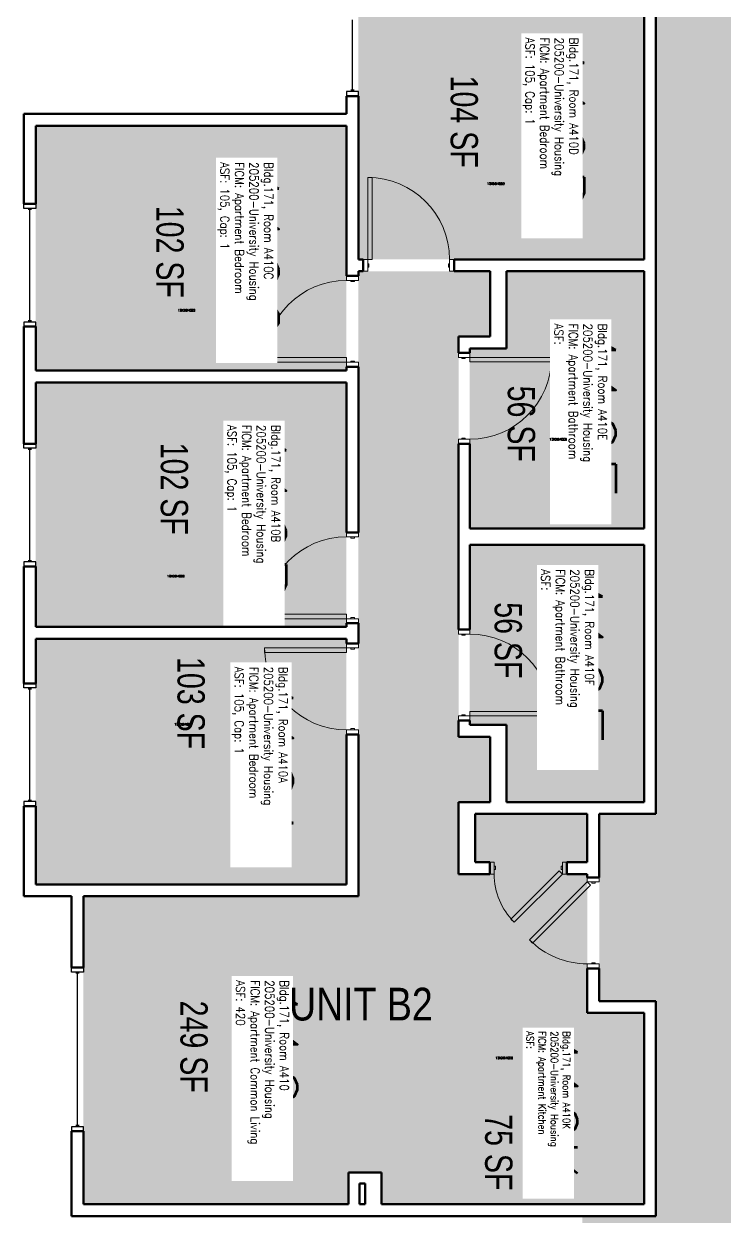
# Model space of a CAD drawing. Header units: inches. Extents: x 88 to 3257, y -489 to 2081.
# Drawn here: x 1300 to 1609, y 0 to 524 of the extents above; entities that cross this region are included whole.
import ezdxf
from ezdxf.enums import TextEntityAlignment as Align

# ---------------------------------------------------------------- set-up
doc = ezdxf.new("R2010")
doc.units = ezdxf.units.IN
doc.header["$LTSCALE"] = 48
doc.header["$MEASUREMENT"] = 0
for name, color, linetype in [('A-Area-Iden', 1, 'Continuous'), ('A-DOOR', 2, 'Continuous'), ('A-GLAZ', 1, 'Continuous'), ('A-IDEN-RNUM', 7, 'Continuous'), ('A-IDEN-SNUM', 4, 'Continuous'), ('A-IDEN-VNUM', 4, 'Continuous'), ('A-WALL', 5, 'Continuous'), ('AREA-TEXT', 3, 'Continuous'), ('Rooms-Category-Color', 7, 'Continuous'), ('Rooms-College-Color', 7, 'Continuous'), ('Rooms-Department-Color', 7, 'Continuous'), ('Rooms-Division-Color', 7, 'Continuous'), ('Rooms-Information', 7, 'Continuous')]:
    doc.layers.add(name, color=color, linetype=linetype)
doc.styles.add('AREA', font='arial.ttf', dxfattribs={"width": 0.75, "height": 12})
doc.styles.add('ROOMSNUMBER', font='txt.shx', dxfattribs={"height": 0.03})
doc.styles.add('ROOMVNUMBER', font='simplex.shx', dxfattribs={"width": 0.85})
doc.styles.get("Standard").update_dxf_attribs({"font": 'ARIALN.TTF'})
pattern_1 = [(225, (927.60886, 603.73172), (-0.088388348, 0.088388348), [])]

msp = doc.modelspace()

# ---------------------------------------------------------------- hatches: boundary and pattern name
h = msp.add_hatch()
h.set_pattern_fill('ANSI31', color=256, style=0)
h.set_pattern_definition(pattern_1)
h.paths.add_polyline_path([(1511.56, 272.26), (1511.56, 213.53), (1520.77, 213.53), (1520.77, 272.26)], flags=9)
h = msp.add_hatch()
h.set_pattern_fill('ANSI31', color=256, style=0)
h.set_pattern_definition(pattern_1)
h.paths.add_polyline_path([(1511.56, 272.26), (1511.56, 213.53), (1520.77, 213.53), (1520.77, 272.26)], flags=9)
at = {"layer": 'Rooms-Category-Color', "true_color": 0xadadad}
msp.add_hatch(color=253, dxfattribs=at).paths.add_polyline_path([(1638.7, 1084.25), (1578.7, 1084.25), (1578.7, 989.61), (1553.7, 989.61), (1553.7, 907.28), (1578.7, 907.28), (1578.7, 176.47), (1553.7, 176.47), (1553.7, 94.14), (1578.7, 94.14), (1578.7, -0.5), (1546.26, -0.5), (1546.26, -112), (1578.7, -112), (1578.7, -140), (1638.7, -140), (1638.7, 94.14), (1663.7, 94.14), (1663.7, 176.47), (1638.7, 176.47), (1638.7, 907.28), (1663.7, 907.28), (1663.7, 989.61), (1638.7, 989.61)])
at = {"layer": 'Rooms-Category-Color', "true_color": 0x728ef3}
for points in [[(1447.7, 539.25), (1573.45, 539.25), (1573.45, 420.5), (1447.7, 420.5)], [(1305.7, 479.25), (1442.45, 479.25), (1442.45, 371.63), (1305.7, 371.63)], [(1443.33, 4.75), (1443.33, 88.89), (1548.45, 88.89), (1548.45, 150.02), (1539.5, 150.02), (1539.5, 155.27), (1548.45, 155.27), (1548.45, 176.47), (1499.08, 176.47), (1499.08, 155.27), (1505.5, 155.27), (1505.5, 150.02), (1491.83, 150.02), (1491.83, 181.72), (1505.7, 181.72), (1505.7, 210.47), (1491.83, 210.47), (1491.83, 386.5), (1505.7, 386.5), (1505.7, 415.25), (1447.7, 415.25), (1447.7, 140.25), (1326.7, 140.25), (1326.7, 4.75)], [(1496.7, 381.25), (1496.7, 302.11), (1573.45, 302.11), (1573.45, 415.25), (1512.95, 415.25), (1512.95, 381.25)], [(1305.7, 366.38), (1442.45, 366.38), (1442.45, 258.75), (1305.7, 258.75)], [(1496.7, 294.86), (1573.45, 294.86), (1573.45, 181.72), (1512.95, 181.72), (1512.95, 215.72), (1496.7, 215.72)], [(1305.7, 253.5), (1442.45, 253.5), (1442.45, 145.5), (1305.7, 145.5)], [(1573.45, 88.89), (1443.33, 88.89), (1443.33, 18.75), (1457.95, 18.75), (1457.95, 4.75), (1573.45, 4.75)]]:
    msp.add_hatch(color=171, dxfattribs=at).paths.add_polyline_path(points)
at = {"layer": 'Rooms-College-Color', "true_color": 0xadadad}
for points in [[(1638.7, 1084.25), (1578.7, 1084.25), (1578.7, 989.61), (1553.7, 989.61), (1553.7, 907.28), (1578.7, 907.28), (1578.7, 176.47), (1553.7, 176.47), (1553.7, 94.14), (1578.7, 94.14), (1578.7, -0.5), (1546.26, -0.5), (1546.26, -112), (1578.7, -112), (1578.7, -140), (1638.7, -140), (1638.7, 94.14), (1663.7, 94.14), (1663.7, 176.47), (1638.7, 176.47), (1638.7, 907.28), (1663.7, 907.28), (1663.7, 989.61), (1638.7, 989.61)], [(1447.7, 539.25), (1573.45, 539.25), (1573.45, 420.5), (1447.7, 420.5)], [(1305.7, 479.25), (1442.45, 479.25), (1442.45, 371.63), (1305.7, 371.63)], [(1443.33, 4.75), (1443.33, 88.89), (1548.45, 88.89), (1548.45, 150.02), (1539.5, 150.02), (1539.5, 155.27), (1548.45, 155.27), (1548.45, 176.47), (1499.08, 176.47), (1499.08, 155.27), (1505.5, 155.27), (1505.5, 150.02), (1491.83, 150.02), (1491.83, 181.72), (1505.7, 181.72), (1505.7, 210.47), (1491.83, 210.47), (1491.83, 386.5), (1505.7, 386.5), (1505.7, 415.25), (1447.7, 415.25), (1447.7, 140.25), (1326.7, 140.25), (1326.7, 4.75)], [(1496.7, 381.25), (1496.7, 302.11), (1573.45, 302.11), (1573.45, 415.25), (1512.95, 415.25), (1512.95, 381.25)], [(1305.7, 366.38), (1442.45, 366.38), (1442.45, 258.75), (1305.7, 258.75)], [(1496.7, 294.86), (1573.45, 294.86), (1573.45, 181.72), (1512.95, 181.72), (1512.95, 215.72), (1496.7, 215.72)], [(1305.7, 253.5), (1442.45, 253.5), (1442.45, 145.5), (1305.7, 145.5)], [(1573.45, 88.89), (1443.33, 88.89), (1443.33, 18.75), (1457.95, 18.75), (1457.95, 4.75), (1573.45, 4.75)]]:
    msp.add_hatch(color=253, dxfattribs=at).paths.add_polyline_path(points)
at = {"layer": 'Rooms-Department-Color', "true_color": 0xacacac}
msp.add_hatch(color=253, dxfattribs=at).paths.add_polyline_path([(1638.7, 1084.25), (1578.7, 1084.25), (1578.7, 989.61), (1553.7, 989.61), (1553.7, 907.28), (1578.7, 907.28), (1578.7, 176.47), (1553.7, 176.47), (1553.7, 94.14), (1578.7, 94.14), (1578.7, -0.5), (1546.26, -0.5), (1546.26, -112), (1578.7, -112), (1578.7, -140), (1638.7, -140), (1638.7, 94.14), (1663.7, 94.14), (1663.7, 176.47), (1638.7, 176.47), (1638.7, 907.28), (1663.7, 907.28), (1663.7, 989.61), (1638.7, 989.61)])
at = {"layer": 'Rooms-Department-Color', "true_color": 0x604aed}
for points in [[(1447.7, 539.25), (1573.45, 539.25), (1573.45, 420.5), (1447.7, 420.5)], [(1305.7, 479.25), (1442.45, 479.25), (1442.45, 371.63), (1305.7, 371.63)], [(1443.33, 4.75), (1443.33, 88.89), (1548.45, 88.89), (1548.45, 150.02), (1539.5, 150.02), (1539.5, 155.27), (1548.45, 155.27), (1548.45, 176.47), (1499.08, 176.47), (1499.08, 155.27), (1505.5, 155.27), (1505.5, 150.02), (1491.83, 150.02), (1491.83, 181.72), (1505.7, 181.72), (1505.7, 210.47), (1491.83, 210.47), (1491.83, 386.5), (1505.7, 386.5), (1505.7, 415.25), (1447.7, 415.25), (1447.7, 140.25), (1326.7, 140.25), (1326.7, 4.75)], [(1496.7, 381.25), (1496.7, 302.11), (1573.45, 302.11), (1573.45, 415.25), (1512.95, 415.25), (1512.95, 381.25)], [(1305.7, 366.38), (1442.45, 366.38), (1442.45, 258.75), (1305.7, 258.75)], [(1496.7, 294.86), (1573.45, 294.86), (1573.45, 181.72), (1512.95, 181.72), (1512.95, 215.72), (1496.7, 215.72)], [(1305.7, 253.5), (1442.45, 253.5), (1442.45, 145.5), (1305.7, 145.5)], [(1573.45, 88.89), (1443.33, 88.89), (1443.33, 18.75), (1457.95, 18.75), (1457.95, 4.75), (1573.45, 4.75)]]:
    msp.add_hatch(color=173, dxfattribs=at).paths.add_polyline_path(points)
at = {"layer": 'Rooms-Division-Color', "true_color": 0xadadad}
msp.add_hatch(color=253, dxfattribs=at).paths.add_polyline_path([(1638.7, 1084.25), (1578.7, 1084.25), (1578.7, 989.61), (1553.7, 989.61), (1553.7, 907.28), (1578.7, 907.28), (1578.7, 176.47), (1553.7, 176.47), (1553.7, 94.14), (1578.7, 94.14), (1578.7, -0.5), (1546.26, -0.5), (1546.26, -112), (1578.7, -112), (1578.7, -140), (1638.7, -140), (1638.7, 94.14), (1663.7, 94.14), (1663.7, 176.47), (1638.7, 176.47), (1638.7, 907.28), (1663.7, 907.28), (1663.7, 989.61), (1638.7, 989.61)])
at = {"layer": 'Rooms-Division-Color', "true_color": 0x604aed}
for points in [[(1447.7, 539.25), (1573.45, 539.25), (1573.45, 420.5), (1447.7, 420.5)], [(1305.7, 479.25), (1442.45, 479.25), (1442.45, 371.63), (1305.7, 371.63)], [(1443.33, 4.75), (1443.33, 88.89), (1548.45, 88.89), (1548.45, 150.02), (1539.5, 150.02), (1539.5, 155.27), (1548.45, 155.27), (1548.45, 176.47), (1499.08, 176.47), (1499.08, 155.27), (1505.5, 155.27), (1505.5, 150.02), (1491.83, 150.02), (1491.83, 181.72), (1505.7, 181.72), (1505.7, 210.47), (1491.83, 210.47), (1491.83, 386.5), (1505.7, 386.5), (1505.7, 415.25), (1447.7, 415.25), (1447.7, 140.25), (1326.7, 140.25), (1326.7, 4.75)], [(1496.7, 381.25), (1496.7, 302.11), (1573.45, 302.11), (1573.45, 415.25), (1512.95, 415.25), (1512.95, 381.25)], [(1305.7, 366.38), (1442.45, 366.38), (1442.45, 258.75), (1305.7, 258.75)], [(1496.7, 294.86), (1573.45, 294.86), (1573.45, 181.72), (1512.95, 181.72), (1512.95, 215.72), (1496.7, 215.72)], [(1305.7, 253.5), (1442.45, 253.5), (1442.45, 145.5), (1305.7, 145.5)], [(1573.45, 88.89), (1443.33, 88.89), (1443.33, 18.75), (1457.95, 18.75), (1457.95, 4.75), (1573.45, 4.75)]]:
    msp.add_hatch(color=173, dxfattribs=at).paths.add_polyline_path(points)

# ---------------------------------------------------------------- linework, layer by layer
at = {"layer": 'A-DOOR', "linetype": 'Continuous', "lineweight": 18}
for points in [[(1451.83, 420.5), (1453.83, 420.5), (1453.83, 456.5), (1451.83, 456.5)], [(1451.83, 420.5), (1453.83, 420.5), (1453.83, 456.5), (1451.83, 456.5)], [(1451.83, 415.25), (1449.83, 415.25), (1449.83, 420.5), (1451.83, 420.5)], [(1451.83, 415.25), (1449.83, 415.25), (1449.83, 420.5), (1451.83, 420.5)], [(1487.83, 415.25), (1489.83, 415.25), (1489.83, 420.5), (1487.83, 420.5)], [(1487.83, 415.25), (1489.83, 415.25), (1489.83, 420.5), (1487.83, 420.5)], [(1451.83, 417), (1452.33, 417), (1452.33, 418.5), (1451.83, 418.5)], [(1451.83, 417), (1452.33, 417), (1452.33, 418.5), (1451.83, 418.5)], [(1487.83, 417), (1487.33, 417), (1487.33, 418.5), (1487.83, 418.5)], [(1487.83, 417), (1487.33, 417), (1487.33, 418.5), (1487.83, 418.5)], [(1447.7, 411.25), (1447.7, 413.25), (1442.45, 413.25), (1442.45, 411.25)], [(1447.7, 411.25), (1447.7, 413.25), (1442.45, 413.25), (1442.45, 411.25)], [(1445.95, 411.25), (1445.95, 410.75), (1444.45, 410.75), (1444.45, 411.25)], [(1445.95, 411.25), (1445.95, 410.75), (1444.45, 410.75), (1444.45, 411.25)], [(1491.83, 377.36), (1491.83, 379.36), (1496.7, 379.36), (1496.7, 377.36)], [(1491.83, 377.36), (1491.83, 379.36), (1496.7, 379.36), (1496.7, 377.36)], [(1442.45, 375.25), (1442.45, 377.25), (1406.45, 377.25), (1406.45, 375.25)], [(1442.45, 375.25), (1442.45, 377.25), (1406.45, 377.25), (1406.45, 375.25)], [(1447.7, 375.25), (1447.7, 373.25), (1442.45, 373.25), (1442.45, 375.25)], [(1447.7, 375.25), (1447.7, 373.25), (1442.45, 373.25), (1442.45, 375.25)], [(1445.95, 375.25), (1445.95, 375.75), (1444.45, 375.75), (1444.45, 375.25)], [(1445.95, 375.25), (1445.95, 375.75), (1444.45, 375.75), (1444.45, 375.25)], [(1493.2, 377.36), (1493.2, 376.86), (1494.7, 376.86), (1494.7, 377.36)], [(1493.2, 377.36), (1493.2, 376.86), (1494.7, 376.86), (1494.7, 377.36)], [(1496.7, 377.36), (1496.7, 375.36), (1532.7, 375.36), (1532.7, 377.36)], [(1496.7, 377.36), (1496.7, 375.36), (1532.7, 375.36), (1532.7, 377.36)], [(1491.83, 341.36), (1491.83, 339.36), (1496.7, 339.36), (1496.7, 341.36)], [(1491.83, 341.36), (1491.83, 339.36), (1496.7, 339.36), (1496.7, 341.36)], [(1493.2, 341.36), (1493.2, 341.86), (1494.7, 341.86), (1494.7, 341.36)], [(1493.2, 341.36), (1493.2, 341.86), (1494.7, 341.86), (1494.7, 341.36)], [(1447.7, 298.38), (1447.7, 300.38), (1442.45, 300.38), (1442.45, 298.38)], [(1447.7, 298.38), (1447.7, 300.38), (1442.45, 300.38), (1442.45, 298.38)], [(1445.95, 298.38), (1445.95, 297.88), (1444.45, 297.88), (1444.45, 298.38)], [(1445.95, 298.38), (1445.95, 297.88), (1444.45, 297.88), (1444.45, 298.38)], [(1442.45, 262.38), (1442.45, 264.38), (1406.45, 264.38), (1406.45, 262.38)], [(1442.45, 262.38), (1442.45, 264.38), (1406.45, 264.38), (1406.45, 262.38)], [(1447.7, 262.38), (1447.7, 260.38), (1442.45, 260.38), (1442.45, 262.38)], [(1447.7, 262.38), (1447.7, 260.38), (1442.45, 260.38), (1442.45, 262.38)], [(1445.95, 262.38), (1445.95, 262.88), (1444.45, 262.88), (1444.45, 262.38)], [(1445.95, 262.38), (1445.95, 262.88), (1444.45, 262.88), (1444.45, 262.38)], [(1491.83, 255.61), (1491.83, 257.61), (1496.7, 257.61), (1496.7, 255.61)], [(1491.83, 255.61), (1491.83, 257.61), (1496.7, 257.61), (1496.7, 255.61)], [(1493.2, 255.61), (1493.2, 255.11), (1494.7, 255.11), (1494.7, 255.61)], [(1493.2, 255.61), (1493.2, 255.11), (1494.7, 255.11), (1494.7, 255.61)], [(1442.45, 249.5), (1442.45, 247.5), (1406.45, 247.5), (1406.45, 249.5)], [(1442.45, 249.5), (1442.45, 247.5), (1406.45, 247.5), (1406.45, 249.5)], [(1447.7, 249.5), (1447.7, 251.5), (1442.45, 251.5), (1442.45, 249.5)], [(1447.7, 249.5), (1447.7, 251.5), (1442.45, 251.5), (1442.45, 249.5)], [(1445.95, 249.5), (1445.95, 249), (1444.45, 249), (1444.45, 249.5)], [(1445.95, 249.5), (1445.95, 249), (1444.45, 249), (1444.45, 249.5)], [(1496.7, 219.61), (1496.7, 221.61), (1532.7, 221.61), (1532.7, 219.61)], [(1496.7, 219.61), (1496.7, 221.61), (1532.7, 221.61), (1532.7, 219.61)], [(1491.83, 219.61), (1491.83, 217.61), (1496.7, 217.61), (1496.7, 219.61)], [(1491.83, 219.61), (1491.83, 217.61), (1496.7, 217.61), (1496.7, 219.61)], [(1493.2, 219.61), (1493.2, 220.11), (1494.7, 220.11), (1494.7, 219.61)], [(1493.2, 219.61), (1493.2, 220.11), (1494.7, 220.11), (1494.7, 219.61)], [(1447.7, 213.5), (1447.7, 211.5), (1442.45, 211.5), (1442.45, 213.5)], [(1447.7, 213.5), (1447.7, 211.5), (1442.45, 211.5), (1442.45, 213.5)], [(1445.95, 213.5), (1445.95, 214), (1444.45, 214), (1444.45, 213.5)], [(1445.95, 213.5), (1445.95, 214), (1444.45, 214), (1444.45, 213.5)], [(1507.5, 155.27), (1505.5, 155.27), (1505.5, 150.02), (1507.5, 150.02)], [(1507.5, 155.27), (1505.5, 155.27), (1505.5, 150.02), (1507.5, 150.02)], [(1507.5, 153.52), (1508, 153.52), (1508, 152.02), (1507.5, 152.02)], [(1507.5, 153.52), (1508, 153.52), (1508, 152.02), (1507.5, 152.02)], [(1537.5, 153.52), (1537, 153.52), (1537, 152.02), (1537.5, 152.02)], [(1537.5, 153.52), (1537, 153.52), (1537, 152.02), (1537.5, 152.02)], [(1537.5, 155.27), (1539.5, 155.27), (1539.5, 150.02), (1537.5, 150.02)], [(1537.5, 155.27), (1539.5, 155.27), (1539.5, 150.02), (1537.5, 150.02)], [(1537.5, 150.02), (1536.09, 151.43), (1514.87, 130.22), (1516.29, 128.81)], [(1537.5, 150.02), (1536.09, 151.43), (1514.87, 130.22), (1516.29, 128.81)], [(1553.7, 146.53), (1553.7, 148.53), (1548.45, 148.53), (1548.45, 146.53)], [(1553.7, 146.53), (1553.7, 148.53), (1548.45, 148.53), (1548.45, 146.53)], [(1548.45, 146.53), (1549.87, 145.12), (1524.41, 119.66), (1523, 121.08)], [(1548.45, 146.53), (1549.87, 145.12), (1524.41, 119.66), (1523, 121.08)], [(1551.95, 146.53), (1551.95, 146.03), (1550.45, 146.03), (1550.45, 146.53)], [(1551.95, 146.53), (1551.95, 146.03), (1550.45, 146.03), (1550.45, 146.53)], [(1553.7, 110.53), (1553.7, 108.53), (1548.45, 108.53), (1548.45, 110.53)], [(1553.7, 110.53), (1553.7, 108.53), (1548.45, 108.53), (1548.45, 110.53)], [(1551.95, 110.53), (1551.95, 111.03), (1550.45, 111.03), (1550.45, 110.53)], [(1551.95, 110.53), (1551.95, 111.03), (1550.45, 111.03), (1550.45, 110.53)]]:
    msp.add_lwpolyline(points, close=True, dxfattribs=at)
at = {"layer": 'A-DOOR', "linetype": 'Continuous', "lineweight": 18, "extrusion": (0, 0, -1)}
for centre, radius, start, end in [((-1451.83, 420.5), 36, 90, 180), ((-1451.83, 420.5), 36, 90, 180), ((-1442.45, 375.25), 36, 0, 90), ((-1442.45, 375.25), 36, 0, 90), ((-1496.7, 377.36), 36, 180, 270), ((-1496.7, 377.36), 36, 180, 270), ((-1442.45, 262.38), 36, 0, 90), ((-1442.45, 262.38), 36, 0, 90), ((-1537.5, 150.02), 30, 315, 0), ((-1537.5, 150.02), 30, 315, 0)]:
    msp.add_arc(centre, radius, start, end, dxfattribs=at)
at = {"layer": 'A-DOOR', "linetype": 'Continuous', "lineweight": 18}
for centre, start, end in [((1496.7, 219.61), 0, 90), ((1496.7, 219.61), 0, 90), ((1442.45, 249.5), 180, 270), ((1442.45, 249.5), 180, 270), ((1548.45, 146.53), 225, 270), ((1548.45, 146.53), 225, 270)]:
    msp.add_arc(centre, 36, start, end, dxfattribs=at)
at = {"layer": 'A-GLAZ', "linetype": 'Continuous', "lineweight": 25}
for p, q in [((1445.08, 494.87), (1445.08, 525.87)), ((1445.08, 494.87), (1445.08, 525.87)), ((1445.83, 494.87), (1444.33, 494.87)), ((1445.83, 494.87), (1444.33, 494.87)), ((1303.83, 442.4), (1302.33, 442.4)), ((1303.83, 442.4), (1302.33, 442.4)), ((1303.08, 393.4), (1303.08, 442.4)), ((1303.08, 393.4), (1303.08, 442.4)), ((1303.83, 393.4), (1302.33, 393.4)), ((1303.83, 393.4), (1302.33, 393.4)), ((1303.83, 336.88), (1302.33, 336.88)), ((1303.83, 336.88), (1302.33, 336.88)), ((1303.08, 287.88), (1303.08, 336.88)), ((1303.08, 287.88), (1303.08, 336.88)), ((1303.83, 287.88), (1302.33, 287.88)), ((1303.83, 287.88), (1302.33, 287.88)), ((1303.83, 231.41), (1302.33, 231.41)), ((1303.83, 231.41), (1302.33, 231.41)), ((1303.08, 182.41), (1303.08, 231.41)), ((1303.08, 182.41), (1303.08, 231.41)), ((1303.83, 182.41), (1302.33, 182.41)), ((1303.83, 182.41), (1302.33, 182.41)), ((1324.83, 106.37), (1323.33, 106.37)), ((1324.83, 106.37), (1323.33, 106.37)), ((1324.08, 39.37), (1324.08, 106.37)), ((1324.08, 39.37), (1324.08, 106.37)), ((1324.83, 39.37), (1323.33, 39.37)), ((1324.83, 39.37), (1323.33, 39.37))]:
    msp.add_line(p, q, dxfattribs=at)
for points in [[(1442.45, 494.37), (1442.45, 492.37), (1447.7, 492.37), (1447.7, 494.37)], [(1442.45, 494.37), (1442.45, 492.37), (1447.7, 492.37), (1447.7, 494.37)], [(1300.45, 442.9), (1300.45, 444.9), (1305.7, 444.9), (1305.7, 442.9)], [(1300.45, 442.9), (1300.45, 444.9), (1305.7, 444.9), (1305.7, 442.9)], [(1300.45, 392.9), (1300.45, 390.9), (1305.7, 390.9), (1305.7, 392.9)], [(1300.45, 392.9), (1300.45, 390.9), (1305.7, 390.9), (1305.7, 392.9)], [(1300.45, 337.38), (1300.45, 339.38), (1305.7, 339.38), (1305.7, 337.38)], [(1300.45, 337.38), (1300.45, 339.38), (1305.7, 339.38), (1305.7, 337.38)], [(1300.45, 287.38), (1300.45, 285.38), (1305.7, 285.38), (1305.7, 287.38)], [(1300.45, 287.38), (1300.45, 285.38), (1305.7, 285.38), (1305.7, 287.38)], [(1300.45, 231.91), (1300.45, 233.91), (1305.7, 233.91), (1305.7, 231.91)], [(1300.45, 231.91), (1300.45, 233.91), (1305.7, 233.91), (1305.7, 231.91)], [(1300.45, 181.91), (1300.45, 179.91), (1305.7, 179.91), (1305.7, 181.91)], [(1300.45, 181.91), (1300.45, 179.91), (1305.7, 179.91), (1305.7, 181.91)], [(1321.45, 106.87), (1321.45, 108.87), (1326.7, 108.87), (1326.7, 106.87)], [(1321.45, 106.87), (1321.45, 108.87), (1326.7, 108.87), (1326.7, 106.87)], [(1321.45, 38.87), (1321.45, 36.87), (1326.7, 36.87), (1326.7, 38.87)], [(1321.45, 38.87), (1321.45, 36.87), (1326.7, 36.87), (1326.7, 38.87)]]:
    msp.add_lwpolyline(points, close=True, dxfattribs=at)
at = {"layer": 'A-WALL', "linetype": 'Continuous', "lineweight": 50}
for p, q in [((1578.7, 544.5), (1578.7, 415.88)), ((1578.7, 544.5), (1578.7, 415.88)), ((1573.45, 420.5), (1573.45, 539.25)), ((1573.45, 420.5), (1573.45, 539.25)), ((1442.45, 484.5), (1442.45, 492.37)), ((1442.45, 492.37), (1447.7, 492.37)), ((1442.45, 484.5), (1442.45, 492.37)), ((1442.45, 492.37), (1447.7, 492.37)), ((1447.7, 492.37), (1447.7, 483.88)), ((1447.7, 492.37), (1447.7, 483.88)), ((1300.45, 484.5), (1442.45, 484.5)), ((1300.45, 444.9), (1300.45, 484.5)), ((1300.45, 484.5), (1442.45, 484.5)), ((1300.45, 444.9), (1300.45, 484.5)), ((1447.7, 483.88), (1447.7, 420.5)), ((1447.7, 483.88), (1447.7, 420.5)), ((1442.45, 479.25), (1305.7, 479.25)), ((1305.7, 479.25), (1305.7, 444.9)), ((1442.45, 479.25), (1305.7, 479.25)), ((1305.7, 479.25), (1305.7, 444.9)), ((1442.45, 413.25), (1442.45, 479.25)), ((1442.45, 413.25), (1442.45, 479.25)), ((1305.7, 444.9), (1300.45, 444.9)), ((1305.7, 444.9), (1300.45, 444.9)), ((1447.7, 420.5), (1449.83, 420.5)), ((1447.7, 420.5), (1449.83, 420.5)), ((1449.83, 420.5), (1449.83, 415.25)), ((1449.83, 420.5), (1449.83, 415.25)), ((1489.83, 415.25), (1489.83, 420.5)), ((1489.83, 420.5), (1492.45, 420.5)), ((1489.83, 415.25), (1489.83, 420.5)), ((1489.83, 420.5), (1492.45, 420.5)), ((1492.45, 420.5), (1573.45, 420.5)), ((1492.45, 420.5), (1573.45, 420.5)), ((1447.7, 415.25), (1447.7, 413.25)), ((1449.83, 415.25), (1447.7, 415.25)), ((1447.7, 415.25), (1447.7, 413.25)), ((1449.83, 415.25), (1447.7, 415.25)), ((1492.45, 415.25), (1489.83, 415.25)), ((1492.45, 415.25), (1489.83, 415.25)), ((1505.7, 415.25), (1492.45, 415.25)), ((1505.7, 415.25), (1492.45, 415.25)), ((1505.7, 386.5), (1505.7, 415.25)), ((1505.7, 386.5), (1505.7, 415.25)), ((1573.45, 415.25), (1512.95, 415.25)), ((1512.95, 415.25), (1512.95, 381.25)), ((1573.45, 415.25), (1512.95, 415.25)), ((1512.95, 415.25), (1512.95, 381.25)), ((1573.45, 302.11), (1573.45, 415.25)), ((1573.45, 302.11), (1573.45, 415.25)), ((1578.7, 415.88), (1578.7, 176.47)), ((1578.7, 415.88), (1578.7, 176.47)), ((1447.7, 413.25), (1442.45, 413.25)), ((1447.7, 413.25), (1442.45, 413.25)), ((1300.45, 390.9), (1305.7, 390.9)), ((1300.45, 339.38), (1300.45, 390.9)), ((1300.45, 390.9), (1305.7, 390.9)), ((1300.45, 339.38), (1300.45, 390.9)), ((1305.7, 390.9), (1305.7, 371.63)), ((1305.7, 390.9), (1305.7, 371.63)), ((1491.83, 379.36), (1491.83, 386.5)), ((1491.83, 386.5), (1505.7, 386.5)), ((1491.83, 379.36), (1491.83, 386.5)), ((1491.83, 386.5), (1505.7, 386.5)), ((1496.7, 379.36), (1491.83, 379.36)), ((1496.7, 379.36), (1491.83, 379.36)), ((1496.7, 381.25), (1496.7, 379.36)), ((1512.95, 381.25), (1496.7, 381.25)), ((1496.7, 381.25), (1496.7, 379.36)), ((1512.95, 381.25), (1496.7, 381.25)), ((1442.45, 371.63), (1442.45, 373.25)), ((1442.45, 373.25), (1447.7, 373.25)), ((1442.45, 371.63), (1442.45, 373.25)), ((1442.45, 373.25), (1447.7, 373.25)), ((1447.7, 373.25), (1447.7, 300.38)), ((1447.7, 373.25), (1447.7, 300.38)), ((1305.7, 371.63), (1442.45, 371.63)), ((1305.7, 371.63), (1442.45, 371.63)), ((1442.45, 366.38), (1305.7, 366.38)), ((1305.7, 366.38), (1305.7, 339.38)), ((1442.45, 366.38), (1305.7, 366.38)), ((1305.7, 366.38), (1305.7, 339.38)), ((1442.45, 300.38), (1442.45, 366.38)), ((1442.45, 300.38), (1442.45, 366.38)), ((1305.7, 339.38), (1300.45, 339.38)), ((1305.7, 339.38), (1300.45, 339.38)), ((1491.83, 257.61), (1491.83, 339.36)), ((1491.83, 339.36), (1496.7, 339.36)), ((1491.83, 257.61), (1491.83, 339.36)), ((1491.83, 339.36), (1496.7, 339.36)), ((1496.7, 339.36), (1496.7, 302.11)), ((1496.7, 339.36), (1496.7, 302.11)), ((1447.7, 300.38), (1442.45, 300.38)), ((1447.7, 300.38), (1442.45, 300.38)), ((1496.7, 302.11), (1573.45, 302.11)), ((1496.7, 302.11), (1573.45, 302.11)), ((1496.7, 294.86), (1496.7, 257.61)), ((1573.45, 294.86), (1496.7, 294.86)), ((1496.7, 294.86), (1496.7, 257.61)), ((1573.45, 294.86), (1496.7, 294.86)), ((1573.45, 181.72), (1573.45, 294.86)), ((1573.45, 181.72), (1573.45, 294.86)), ((1300.45, 233.91), (1300.45, 285.38)), ((1300.45, 285.38), (1305.7, 285.38)), ((1300.45, 233.91), (1300.45, 285.38)), ((1300.45, 285.38), (1305.7, 285.38)), ((1305.7, 285.38), (1305.7, 258.75)), ((1305.7, 285.38), (1305.7, 258.75)), ((1305.7, 258.75), (1442.45, 258.75)), ((1305.7, 258.75), (1442.45, 258.75)), ((1442.45, 258.75), (1442.45, 260.38)), ((1442.45, 260.38), (1447.7, 260.38)), ((1442.45, 258.75), (1442.45, 260.38)), ((1442.45, 260.38), (1447.7, 260.38)), ((1447.7, 260.38), (1447.7, 251.5)), ((1447.7, 260.38), (1447.7, 251.5)), ((1496.7, 257.61), (1491.83, 257.61)), ((1496.7, 257.61), (1491.83, 257.61)), ((1305.7, 253.5), (1305.7, 233.91)), ((1442.45, 253.5), (1305.7, 253.5)), ((1305.7, 253.5), (1305.7, 233.91)), ((1442.45, 253.5), (1305.7, 253.5)), ((1442.45, 251.5), (1442.45, 253.5)), ((1442.45, 251.5), (1442.45, 253.5)), ((1447.7, 251.5), (1442.45, 251.5)), ((1447.7, 251.5), (1442.45, 251.5)), ((1305.7, 233.91), (1300.45, 233.91)), ((1305.7, 233.91), (1300.45, 233.91)), ((1491.83, 210.47), (1491.83, 217.61)), ((1491.83, 217.61), (1496.7, 217.61)), ((1491.83, 210.47), (1491.83, 217.61)), ((1491.83, 217.61), (1496.7, 217.61)), ((1496.7, 217.61), (1496.7, 215.72)), ((1496.7, 217.61), (1496.7, 215.72)), ((1496.7, 215.72), (1512.95, 215.72)), ((1496.7, 215.72), (1512.95, 215.72)), ((1512.95, 215.72), (1512.95, 181.72)), ((1512.95, 215.72), (1512.95, 181.72)), ((1442.45, 145.5), (1442.45, 211.5)), ((1442.45, 211.5), (1447.7, 211.5)), ((1442.45, 145.5), (1442.45, 211.5)), ((1442.45, 211.5), (1447.7, 211.5)), ((1447.7, 211.5), (1447.7, 140.25)), ((1447.7, 211.5), (1447.7, 140.25)), ((1505.7, 210.47), (1491.83, 210.47)), ((1505.7, 210.47), (1491.83, 210.47)), ((1505.7, 181.72), (1505.7, 210.47)), ((1505.7, 181.72), (1505.7, 210.47)), ((1300.45, 140.25), (1300.45, 179.91)), ((1300.45, 179.91), (1305.7, 179.91)), ((1300.45, 140.25), (1300.45, 179.91)), ((1300.45, 179.91), (1305.7, 179.91)), ((1305.7, 179.91), (1305.7, 145.5)), ((1305.7, 179.91), (1305.7, 145.5)), ((1491.83, 150.02), (1491.83, 181.72)), ((1491.83, 181.72), (1505.7, 181.72)), ((1491.83, 150.02), (1491.83, 181.72)), ((1491.83, 181.72), (1505.7, 181.72)), ((1512.95, 181.72), (1573.45, 181.72)), ((1512.95, 181.72), (1573.45, 181.72)), ((1499.08, 176.47), (1499.08, 155.27)), ((1548.45, 176.47), (1499.08, 176.47)), ((1499.08, 176.47), (1499.08, 155.27)), ((1548.45, 176.47), (1499.08, 176.47)), ((1548.45, 155.27), (1548.45, 176.47)), ((1548.45, 155.27), (1548.45, 176.47)), ((1553.7, 176.47), (1553.7, 148.53)), ((1578.7, 176.47), (1553.7, 176.47)), ((1553.7, 176.47), (1553.7, 148.53)), ((1578.7, 176.47), (1553.7, 176.47)), ((1499.08, 155.27), (1505.5, 155.27)), ((1499.08, 155.27), (1505.5, 155.27)), ((1505.5, 155.27), (1505.5, 150.02)), ((1505.5, 155.27), (1505.5, 150.02)), ((1539.5, 150.02), (1539.5, 155.27)), ((1539.5, 155.27), (1548.45, 155.27)), ((1539.5, 150.02), (1539.5, 155.27)), ((1539.5, 155.27), (1548.45, 155.27)), ((1505.5, 150.02), (1491.83, 150.02)), ((1505.5, 150.02), (1491.83, 150.02)), ((1548.45, 150.02), (1539.5, 150.02)), ((1548.45, 150.02), (1539.5, 150.02)), ((1548.45, 148.53), (1548.45, 150.02)), ((1548.45, 148.53), (1548.45, 150.02)), ((1553.7, 148.53), (1548.45, 148.53)), ((1553.7, 148.53), (1548.45, 148.53)), ((1305.7, 145.5), (1442.45, 145.5)), ((1305.7, 145.5), (1442.45, 145.5)), ((1321.45, 140.25), (1300.45, 140.25)), ((1321.45, 140.25), (1300.45, 140.25)), ((1321.45, 108.87), (1321.45, 140.25)), ((1321.45, 108.87), (1321.45, 140.25)), ((1447.7, 140.25), (1326.7, 140.25)), ((1326.7, 140.25), (1326.7, 108.87)), ((1447.7, 140.25), (1326.7, 140.25)), ((1326.7, 140.25), (1326.7, 108.87)), ((1326.7, 108.87), (1321.45, 108.87)), ((1326.7, 108.87), (1321.45, 108.87)), ((1548.45, 88.89), (1548.45, 108.53)), ((1548.45, 108.53), (1553.7, 108.53)), ((1548.45, 88.89), (1548.45, 108.53)), ((1548.45, 108.53), (1553.7, 108.53)), ((1553.7, 108.53), (1553.7, 94.14)), ((1553.7, 108.53), (1553.7, 94.14)), ((1553.7, 94.14), (1578.7, 94.14)), ((1553.7, 94.14), (1578.7, 94.14)), ((1578.7, 94.14), (1578.7, -0.5)), ((1578.7, 94.14), (1578.7, -0.5)), ((1573.45, 88.89), (1548.45, 88.89)), ((1573.45, 88.89), (1548.45, 88.89)), ((1573.45, 4.75), (1573.45, 88.89)), ((1573.45, 4.75), (1573.45, 88.89)), ((1321.45, -0.5), (1321.45, 36.87)), ((1321.45, 36.87), (1326.7, 36.87)), ((1321.45, -0.5), (1321.45, 36.87)), ((1321.45, 36.87), (1326.7, 36.87)), ((1326.7, 36.87), (1326.7, 4.75)), ((1326.7, 36.87), (1326.7, 4.75)), ((1443.33, 18.75), (1457.95, 18.75)), ((1443.33, 4.75), (1443.33, 18.75)), ((1443.33, 18.75), (1457.95, 18.75)), ((1443.33, 4.75), (1443.33, 18.75)), ((1457.95, 18.75), (1457.95, 4.75)), ((1457.95, 18.75), (1457.95, 4.75)), ((1450.7, 13.88), (1448.2, 13.88)), ((1448.2, 13.88), (1448.2, 4.75)), ((1450.7, 13.88), (1448.2, 13.88)), ((1448.2, 13.88), (1448.2, 4.75)), ((1450.7, 4.75), (1450.7, 13.88)), ((1450.7, 4.75), (1450.7, 13.88)), ((1326.7, 4.75), (1443.33, 4.75)), ((1326.7, 4.75), (1443.33, 4.75)), ((1448.2, 4.75), (1450.7, 4.75)), ((1448.2, 4.75), (1450.7, 4.75)), ((1457.95, 4.75), (1573.45, 4.75)), ((1457.95, 4.75), (1573.45, 4.75)), ((1578.7, -0.5), (1321.45, -0.5)), ((1578.7, -0.5), (1321.45, -0.5))]:
    msp.add_line(p, q, dxfattribs=at)

# ---------------------------------------------------------------- texts
at = {"layer": 'A-Area-Iden', "linetype": 'ByBlock'}
msp.add_text('UNIT B2', height=14.4, dxfattribs=at).set_placement((1448.82, 85.59), align=Align.CENTER)
at = {"layer": 'A-IDEN-RNUM', "style": 'ROOMSNUMBER', "width": 0.85}
for s, p in [('0410-D0', (1508.24, 453.26)), ('0410-C0', (1372.05, 397.57)), ('0410-E0', (1535.67, 340.78)), ('0410-B0', (1367.35, 280.59)), ('0410-F0', (1537.49, 246.42)), ('0410-A0', (1370.51, 215.37)), ('0410-K0', (1511.87, 68.62)), ('0410-00', (1405.1, 63.8))]:
    msp.add_text(s, height=1, dxfattribs=at).set_placement(p, align=Align.CENTER)
at = {"layer": 'A-IDEN-SNUM', "style": 'ROOMSNUMBER', "width": 0.85}
for s, p in [('1710A410D0', (1508.24, 453.26)), ('1710A410C0', (1372.05, 397.57)), ('1710A410E0', (1535.67, 340.78)), ('1710A410B0', (1367.35, 280.59)), ('1710A410F0', (1537.49, 246.42)), ('1710A410A0', (1370.51, 215.37)), ('1710A410K0', (1511.87, 68.62)), ('1710A41000', (1405.1, 63.8))]:
    msp.add_text(s, height=1, dxfattribs=at).set_placement(p, align=Align.CENTER)
at = {"layer": 'A-IDEN-VNUM', "style": 'ROOMVNUMBER', "width": 0.85}
for s, height, p in [('410D', 27, (1533.54, 479.8)), ('410C', 27, (1399.19, 424.45)), ('410E', 27, (1547.46, 354.51)), ('410B', 27, (1402.37, 309.36)), ('410F', 27, (1541.72, 246.41)), ('410A', 27, (1405.55, 201.91)), ('410', 27, (1407.38, 75.95)), ('410K', 22.5, (1532.9, 48.98))]:
    msp.add_text(s, height=height, rotation=270, dxfattribs=at).set_placement(p, align=Align.MIDDLE_CENTER)
at = {"layer": 'AREA-TEXT', "style": 'AREA', "width": 0.75}
for s, p in [('104 SF', (1494.31, 481.09)), ('102 SF', (1364.82, 423.81)), ('56 SF', (1519.46, 348.15)), ('102 SF', (1366.73, 319.54)), ('56 SF', (1513.68, 252.87)), ('103 SF', (1374.08, 225.25)), ('249 SF', (1375.37, 74.06)), ('75 SF', (1509.49, 27.59))]:
    msp.add_text(s, height=12, rotation=270, dxfattribs=at).set_placement(p, align=Align.MIDDLE_CENTER)

# ---------------------------------------------------------------- next in the draw order: texts
at = {"layer": 'Rooms-Information', "attachment_point": 7, "rotation": 270, "style": 'ROOMVNUMBER', "bg_fill": 3, "box_fill_scale": 1.5, "bg_fill_color": 256, "bg_fill_true_color": 13158600, "bg_fill_transparency": 0}
for s, insert, char_height, width in [('Bldg.171, Room A410D^M^J205200-University Housing^M^JFICM: Apartment Bedroom^M^JASF: 105, Cap: 1', (1520.04, 518.05), 3.8571, 86.4), ('Bldg.171, Room A410C^M^J205200-University Housing^M^JFICM: Apartment Bedroom^M^JASF: 105, Cap: 1', (1385.69, 463.25), 3.8571, 86.4), ('Bldg.171, Room A410E^M^J205200-University Housing^M^JFICM: Apartment Bathroom^M^JASF: ', (1533.96, 392.21), 3.8571, 86.4), ('Bldg.171, Room A410B^M^J205200-University Housing^M^JFICM: Apartment Bedroom^M^JASF: 105, Cap: 1', (1388.87, 347.61), 3.8571, 86.4), ('Bldg.171, Room A410F^M^J205200-University Housing^M^JFICM: Apartment Bathroom^M^JASF: ', (1528.22, 284.12), 3.8571, 86.4), ('Bldg.171, Room A410A^M^J205200-University Housing^M^JFICM: Apartment Bedroom^M^JASF: 105, Cap: 1', (1392.05, 241.25), 3.8571, 86.4), ('Bldg.171, Room A410^M^J205200-University Housing^M^JFICM: Apartment Common Living^M^JASF: 420', (1393.88, 103.27), 3.8571, 86.4), ('Bldg.171, Room A410K^M^J205200-University Housing^M^JFICM: Apartment Kitchen^M^JASF: ', (1521.65, 80.86), 3.2143, 72)]:
    msp.add_mtext(s, dxfattribs=dict(at, insert=insert, char_height=char_height, width=width))

doc.saveas('drawing.dxf')
